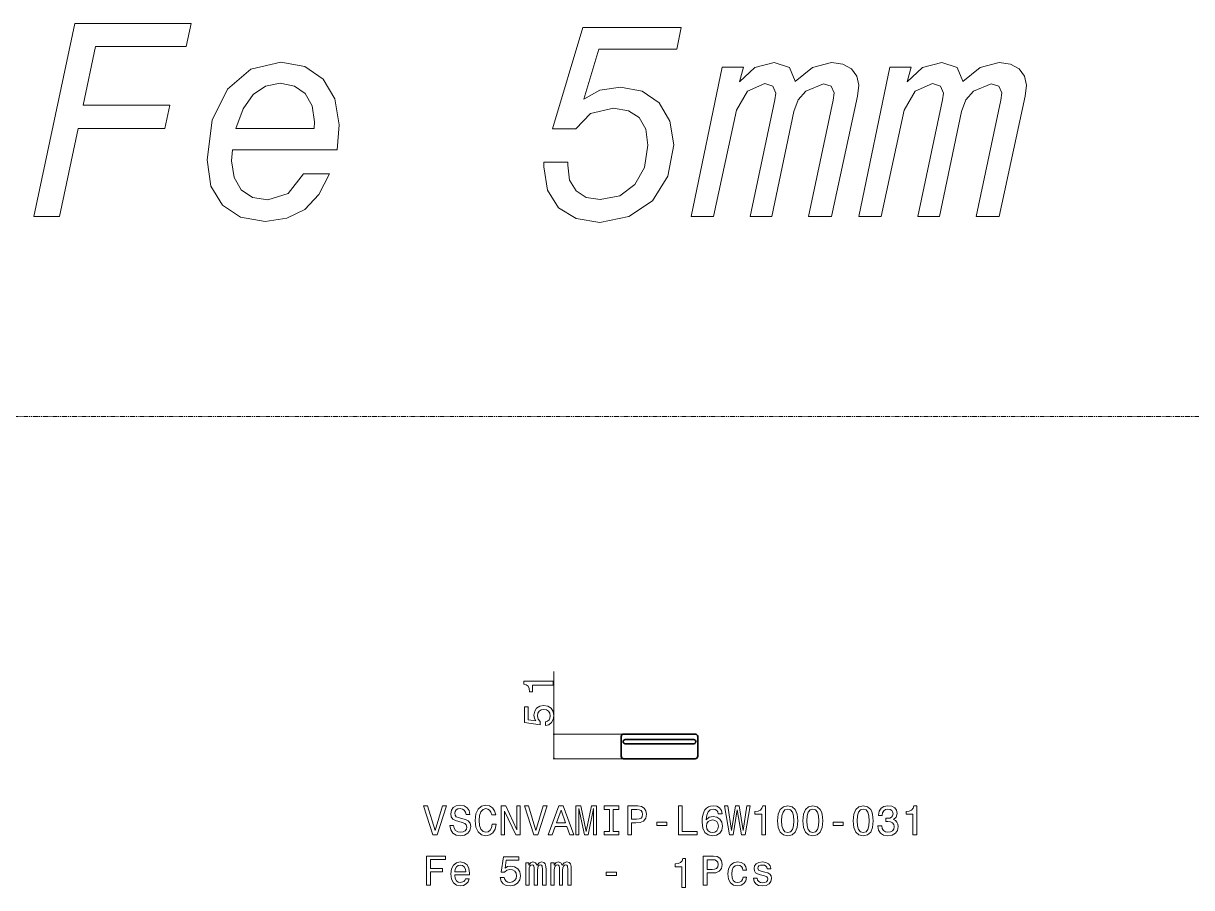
# Model space of a CAD drawing. Extents: x -8808 to 9997, y -3887 to 4728.
# Drawn here: x 2892 to 5306, y 2784 to 4570 of the extents above; entities that cross this region are included whole.
import ezdxf

# ---------------------------------------------------------------- set-up
doc = ezdxf.new("R2010")
doc.units = 0
doc.linetypes.add('PHANTOM', pattern=[20, 10, -2, 2, -2, 2, -2])

msp = doc.modelspace()

# ---------------------------------------------------------------- linework, layer by layer
at = {"color": 7, "linetype": 'PHANTOM', "lineweight": 13}
msp.add_line((-8808.230469, 3757.466309), (9997.230469, 3757.466309), dxfattribs=at)
at = {"color": 7, "lineweight": 13}
for p, q in [((3988.023438, 3050.447998), (3988.023438, 3230.36499)), ((4129.957031, 3101.447998), (3986.023438, 3101.447998)), ((4129.957031, 3050.447998), (3986.023438, 3050.447998))]:
    msp.add_line(p, q, dxfattribs=at)
at = {"color": 7, "lineweight": 35}
for p, q in [((4126.957031, 3096.447998), (4126.957031, 3055.447998)), ((4279.957031, 3101.447998), (4131.957031, 3101.447998)), ((4284.957031, 3055.447998), (4284.957031, 3096.447998)), ((4276.707031, 3089.947998), (4135.207031, 3089.947998)), ((4135.207031, 3081.447998), (4276.707031, 3081.447998)), ((4131.957031, 3050.447998), (4279.957031, 3050.447998))]:
    msp.add_line(p, q, dxfattribs=at)
at = {"color": 7, "lineweight": 13}
for points in [[(2913.029297, 4170.679688), (2965.978516, 4170.679688), (3004.539063, 4352.550293), (3183.533203, 4352.550293), (3193.892578, 4400.895508), (3014.900391, 4400.895508), (3040.798828, 4522.334473), (3227.849609, 4522.334473), (3238.208984, 4570.104004), (2998.208984, 4570.104004)], [(3966.841797, 4283.485352), (3966.841797, 4273.701172), (3974.324219, 4225.355957), (3997.345703, 4189.09668), (4033.605469, 4166.650879), (4082.525391, 4158.593262), (4142.957031, 4170.679688), (4191.878906, 4203.485352), (4223.533203, 4254.132813), (4235.619141, 4319.168945), (4227.5625, 4368.089844), (4205.115234, 4406.075195), (4170.007813, 4429.672852), (4125.115234, 4438.305664), (4082.525391, 4431.974609), (4049.720703, 4413.557617), (4080.798828, 4516.579102), (4241.949219, 4516.579102), (4251.158203, 4561.471191), (4047.417969, 4561.471191), (3984.683594, 4351.974609), (4033.029297, 4351.974609), (4063.533203, 4383.629395), (4111.302734, 4394.564453), (4141.806641, 4389.384766), (4164.251953, 4375.571777), (4177.490234, 4351.399414), (4182.09375, 4318.593262), (4175.1875, 4272.550293), (4155.042969, 4236.866699), (4123.964844, 4213.845215), (4083.675781, 4205.787598), (4054.324219, 4210.391602), (4033.605469, 4224.205078), (4020.367188, 4246.075195), (4016.337891, 4277.154297), (4016.337891, 4283.485352)], [(3323.388672, 4308.809082), (3539.791016, 4308.809082), (3543.820313, 4360.607422), (3535.1875, 4414.132813), (3511.015625, 4454.996094), (3473.029297, 4480.895508), (3423.533203, 4490.104492), (3361.375, 4475.140137), (3313.029297, 4434.276855), (3281.949219, 4370.391602), (3271.015625, 4288.089844), (3279.072266, 4233.989258), (3302.669922, 4194.276855), (3340.080078, 4169.52832), (3391.302734, 4160.895508), (3435.619141, 4167.801758), (3473.029297, 4185.643555), (3502.380859, 4216.722656), (3524.251953, 4259.3125), (3470.726563, 4259.3125), (3438.496094, 4218.449219), (3396.482422, 4205.211914), (3364.828125, 4210.391602), (3341.806641, 4225.931641), (3326.841797, 4251.254883), (3321.662109, 4285.787598)], [(4335.763672, 4479.744141), (4271.302734, 4170.679688), (4317.921875, 4170.679688), (4365.115234, 4390.536133), (4387.5625, 4429.672852), (4423.820313, 4445.787598), (4439.935547, 4440.032227), (4446.265625, 4425.643555), (4444.539063, 4412.40625), (4393.316406, 4170.679688), (4438.208984, 4170.679688), (4483.675781, 4387.658203), (4492.884766, 4412.40625), (4508.425781, 4430.248047), (4544.683594, 4445.211914), (4560.798828, 4440.032227), (4567.128906, 4426.219238), (4564.828125, 4411.254883), (4514.179688, 4170.679688), (4561.375, 4170.679688), (4614.900391, 4419.3125), (4617.777344, 4442.334473), (4613.748047, 4461.327148), (4602.8125, 4476.291016), (4584.972656, 4486.075195), (4561.375, 4489.52832), (4522.238281, 4479.168945), (4486.554688, 4449.816406), (4486.554688, 4450.967773), (4474.46875, 4478.593262), (4442.8125, 4488.953125), (4403.101563, 4479.168945), (4371.447266, 4449.240723), (4379.503906, 4479.744141)], [(4682.238281, 4479.744141), (4617.777344, 4170.679688), (4664.396484, 4170.679688), (4711.589844, 4390.536133), (4734.037109, 4429.672852), (4770.294922, 4445.787598), (4786.410156, 4440.032227), (4792.742188, 4425.643555), (4791.015625, 4412.40625), (4739.791016, 4170.679688), (4784.683594, 4170.679688), (4830.152344, 4387.658203), (4839.359375, 4412.40625), (4854.900391, 4430.248047), (4891.158203, 4445.211914), (4907.273438, 4440.032227), (4913.605469, 4426.219238), (4911.302734, 4411.254883), (4860.654297, 4170.679688), (4907.849609, 4170.679688), (4961.375, 4419.3125), (4964.251953, 4442.334473), (4960.222656, 4461.327148), (4949.289063, 4476.291016), (4931.447266, 4486.075195), (4907.849609, 4489.52832), (4868.712891, 4479.168945), (4833.029297, 4449.816406), (4833.029297, 4450.967773), (4820.943359, 4478.593262), (4789.289063, 4488.953125), (4749.576172, 4479.168945), (4717.921875, 4449.240723), (4725.978516, 4479.744141)], [(3330.871094, 4352.550293), (3345.833984, 4393.413574), (3366.554688, 4422.766113), (3391.878906, 4440.032227), (3422.380859, 4446.363281), (3451.734375, 4440.607422), (3474.179688, 4425.068359), (3487.994141, 4399.744141), (3493.173828, 4366.363281), (3492.597656, 4352.550293)], [(3986.023438, 3202.785645), (3986.023438, 3210.653076), (3925.591797, 3210.653076), (3925.591797, 3204.77417), (3930.865234, 3203.218018), (3934.410156, 3200.105713), (3936.484375, 3195.350586), (3937.177734, 3188.780029), (3943.314453, 3188.780029), (3943.314453, 3202.785645)], [(3970.375, 3118.85498), (3977.464844, 3120.756836), (3982.998047, 3124.993164), (3986.457031, 3131.218018), (3987.753906, 3139.171875), (3986.197266, 3147.903809), (3981.960938, 3154.733887), (3975.216797, 3159.056641), (3966.572266, 3160.699219), (3958.53125, 3159.229492), (3952.220703, 3155.07959), (3948.15625, 3148.595459), (3946.6875, 3140.209473), (3947.724609, 3133.725342), (3950.578125, 3128.710938), (3934.410156, 3131.131592), (3934.410156, 3157.414063), (3927.320313, 3157.414063), (3927.320313, 3125.339111), (3959.136719, 3120.583984), (3959.136719, 3127.500488), (3955.072266, 3132.514893), (3953.603516, 3138.912598), (3954.554688, 3144.445801), (3957.320313, 3148.681885), (3961.556641, 3151.362061), (3967.003906, 3152.313232), (3972.451172, 3151.362061), (3976.6875, 3148.595459), (3979.367188, 3144.359131), (3980.318359, 3138.912598), (3979.712891, 3134.330322), (3977.724609, 3130.785645), (3974.611328, 3128.192139), (3970.375, 3126.895264)], [(3757.355469, 2952.913818), (3742.3125, 2901.818848), (3726.835938, 2952.913818), (3718.623047, 2952.913818), (3737.990234, 2892.827393), (3746.634766, 2892.827393), (3765.568359, 2952.913818)], [(3780.699219, 2912.625732), (3772.830078, 2912.625732), (3774.560547, 2903.461426), (3778.882813, 2896.717773), (3785.539063, 2892.654541), (3794.53125, 2891.184814), (3803.435547, 2892.568115), (3810.09375, 2896.37207), (3814.330078, 2902.337402), (3815.884766, 2910.204834), (3814.587891, 2917.294189), (3810.957031, 2921.876465), (3805.078125, 2924.902344), (3797.210938, 2927.150146), (3790.466797, 2928.792725), (3786.058594, 2930.694824), (3783.550781, 2933.461426), (3782.773438, 2937.78418), (3783.550781, 2941.674561), (3785.798828, 2944.614258), (3789.257813, 2946.602539), (3794.011719, 2947.294189), (3798.853516, 2946.429688), (3802.658203, 2944.095459), (3805.166016, 2940.204834), (3806.375, 2934.931152), (3814.242188, 2934.931152), (3814.242188, 2935.104004), (3812.859375, 2943.230957), (3808.796875, 2949.282715), (3802.398438, 2953.08667), (3793.753906, 2954.383545), (3785.972656, 2953.08667), (3779.919922, 2949.455566), (3776.029297, 2943.835938), (3774.646484, 2936.57373), (3775.769531, 2930.0896), (3779.054688, 2925.68042), (3784.242188, 2922.740967), (3791.332031, 2920.493164), (3798.335938, 2918.504639), (3803.609375, 2916.602539), (3806.808594, 2913.835938), (3807.931641, 2909.340332), (3806.894531, 2904.758301), (3804.214844, 2901.300049), (3800.150391, 2899.138672), (3794.876953, 2898.447021), (3788.998047, 2899.397949), (3784.501953, 2902.164551), (3781.648438, 2906.660156)], [(3860.410156, 2915.132813), (3858.681641, 2907.870605), (3855.828125, 2902.68335), (3851.851563, 2899.484375), (3847.181641, 2898.447021), (3841.5625, 2900.003174), (3837.154297, 2904.671875), (3834.214844, 2912.279785), (3833.263672, 2922.827393), (3834.214844, 2933.288574), (3837.066406, 2940.98291), (3841.476563, 2945.651611), (3847.181641, 2947.294189), (3851.332031, 2946.429688), (3854.876953, 2944.009033), (3857.642578, 2940.118408), (3859.544922, 2934.758301), (3867.759766, 2934.758301), (3865.166016, 2942.971436), (3860.669922, 2949.196289), (3854.53125, 2953.08667), (3847.181641, 2954.469971), (3838.017578, 2952.308594), (3831.015625, 2946.256836), (3826.519531, 2936.314453), (3824.962891, 2922.827393), (3826.519531, 2909.340332), (3831.015625, 2899.397949), (3838.017578, 2893.259766), (3847.181641, 2891.184814), (3855.222656, 2892.827393), (3861.707031, 2897.409424), (3866.289063, 2904.931152), (3868.708984, 2915.132813)], [(3878.738281, 2892.827393), (3885.914063, 2892.827393), (3885.914063, 2942.020508), (3908.912109, 2892.827393), (3918.162109, 2892.827393), (3918.162109, 2952.827393), (3910.900391, 2952.827393), (3910.900391, 2903.634277), (3888.162109, 2952.827393), (3878.738281, 2952.827393)], [(3965.539063, 2952.913818), (3950.496094, 2901.818848), (3935.021484, 2952.913818), (3926.808594, 2952.913818), (3946.173828, 2892.827393), (3954.818359, 2892.827393), (3973.753906, 2952.913818)], [(3976.259766, 2892.827393), (3984.214844, 2892.827393), (3990.525391, 2910.464355), (4014.472656, 2910.464355), (4020.785156, 2892.827393), (4028.912109, 2892.827393), (4006.951172, 2952.913818), (3998.132813, 2952.913818)], [(4032.974609, 2892.827393), (4039.632813, 2892.827393), (4039.632813, 2947.294189), (4050.871094, 2892.827393), (4058.306641, 2892.827393), (4069.458984, 2947.294189), (4069.458984, 2892.827393), (4076.203125, 2892.827393), (4076.203125, 2952.827393), (4065.654297, 2952.827393), (4054.587891, 2899.916748), (4043.609375, 2952.827393), (4032.974609, 2952.827393)], [(4102.658203, 2900.0896), (4091.591797, 2900.0896), (4091.591797, 2892.827393), (4121.677734, 2892.827393), (4121.677734, 2900.0896), (4110.611328, 2900.0896), (4110.611328, 2945.565186), (4121.677734, 2945.565186), (4121.677734, 2952.827393), (4091.591797, 2952.827393), (4091.591797, 2945.565186), (4102.658203, 2945.565186)], [(4140.439453, 2892.827393), (4148.392578, 2892.827393), (4148.392578, 2918.158691), (4157.210938, 2918.158691), (4166.115234, 2918.591064), (4173.205078, 2921.616943), (4177.787109, 2927.496094), (4179.34375, 2935.536377), (4178.132813, 2942.971436), (4174.675781, 2948.418213), (4168.96875, 2951.703369), (4161.1875, 2952.827393), (4140.439453, 2952.827393)], [(4159.027344, 2945.47876), (4164.214844, 2944.959961), (4168.017578, 2943.317383), (4170.265625, 2940.29126), (4171.044922, 2935.536377), (4170.179688, 2930.521973), (4167.845703, 2927.496094), (4163.869141, 2925.939697), (4158.421875, 2925.507568), (4148.392578, 2925.507568), (4148.392578, 2945.47876)], [(4245.222656, 2892.827393), (4283.78125, 2892.827393), (4283.78125, 2900.0896), (4253.175781, 2900.0896), (4253.175781, 2952.827393), (4245.222656, 2952.827393)], [(4335.568359, 2936.660156), (4333.925781, 2943.663086), (4330.121094, 2948.850342), (4324.242188, 2952.135742), (4316.634766, 2953.259766), (4311.533203, 2952.654541), (4307.125, 2951.011719), (4303.234375, 2948.331787), (4299.949219, 2944.527588), (4297.355469, 2939.772705), (4295.453125, 2933.980225), (4294.242188, 2927.150146), (4293.896484, 2919.455566), (4295.28125, 2907.178955), (4299.517578, 2898.27417), (4306.345703, 2892.913818), (4315.683594, 2891.098389), (4324.070313, 2892.654541), (4330.466797, 2896.717773), (4334.617188, 2903.115479), (4336.087891, 2911.242432), (4334.617188, 2919.455566), (4330.640625, 2925.766846), (4324.501953, 2929.743896), (4316.894531, 2931.127197), (4308.681641, 2929.397949), (4302.542969, 2924.469971), (4303.839844, 2933.980225), (4306.605469, 2940.810059), (4310.841797, 2944.873535), (4316.720703, 2946.256836), (4321.044922, 2945.565186), (4324.330078, 2943.749512), (4326.490234, 2940.723633), (4327.615234, 2936.660156)], [(4350.525391, 2892.827393), (4358.132813, 2892.827393), (4366.779297, 2944.873535), (4375.683594, 2892.827393), (4382.945313, 2892.827393), (4393.494141, 2952.913818), (4386.578125, 2952.913818), (4379.142578, 2901.818848), (4370.582031, 2952.913818), (4363.060547, 2952.913818), (4354.675781, 2901.818848), (4347.240234, 2952.913818), (4340.150391, 2952.913818)], [(4417.355469, 2892.827393), (4425.222656, 2892.827393), (4425.222656, 2953.259766), (4419.34375, 2953.259766), (4417.787109, 2947.98584), (4414.675781, 2944.441162), (4409.919922, 2942.366211), (4403.349609, 2941.674561), (4403.349609, 2935.536377), (4417.355469, 2935.536377)], [(4450.121094, 2922.135742), (4451.417969, 2908.562256), (4455.482422, 2898.87915), (4461.966797, 2893.000244), (4470.957031, 2891.098389), (4479.863281, 2893.000244), (4486.345703, 2898.87915), (4490.324219, 2908.562256), (4491.707031, 2922.135742), (4490.324219, 2935.622803), (4488.681641, 2940.98291), (4486.345703, 2945.392334), (4479.863281, 2951.27124), (4470.957031, 2953.259766), (4461.966797, 2951.27124), (4455.482422, 2945.305664), (4451.417969, 2935.622803)], [(4458.421875, 2922.135742), (4459.113281, 2932.596924), (4461.275391, 2940.118408), (4465.164063, 2944.527588), (4470.957031, 2946.083984), (4476.664063, 2944.527588), (4480.554688, 2940.118408), (4482.714844, 2932.596924), (4483.40625, 2922.135742), (4482.714844, 2911.588135), (4480.554688, 2904.06665), (4476.664063, 2899.657471), (4470.957031, 2898.187744), (4465.164063, 2899.657471), (4461.275391, 2904.06665), (4459.113281, 2911.588135)], [(4502.167969, 2922.135742), (4503.464844, 2908.562256), (4507.527344, 2898.87915), (4514.011719, 2893.000244), (4523.003906, 2891.098389), (4531.908203, 2893.000244), (4538.392578, 2898.87915), (4542.369141, 2908.562256), (4543.751953, 2922.135742), (4542.369141, 2935.622803), (4540.726563, 2940.98291), (4538.392578, 2945.392334), (4531.908203, 2951.27124), (4523.003906, 2953.259766), (4514.011719, 2951.27124), (4507.527344, 2945.305664), (4503.464844, 2935.622803)], [(4510.466797, 2922.135742), (4511.160156, 2932.596924), (4513.320313, 2940.118408), (4517.210938, 2944.527588), (4523.003906, 2946.083984), (4528.708984, 2944.527588), (4532.599609, 2940.118408), (4534.761719, 2932.596924), (4535.453125, 2922.135742), (4534.761719, 2911.588135), (4532.599609, 2904.06665), (4528.708984, 2899.657471), (4523.003906, 2898.187744), (4517.210938, 2899.657471), (4513.320313, 2904.06665), (4511.160156, 2911.588135)], [(4606.259766, 2922.135742), (4607.556641, 2908.562256), (4611.621094, 2898.87915), (4618.103516, 2893.000244), (4627.095703, 2891.098389), (4636, 2893.000244), (4642.484375, 2898.87915), (4646.460938, 2908.562256), (4647.845703, 2922.135742), (4646.460938, 2935.622803), (4644.818359, 2940.98291), (4642.484375, 2945.392334), (4636, 2951.27124), (4627.095703, 2953.259766), (4618.103516, 2951.27124), (4611.621094, 2945.305664), (4607.556641, 2935.622803)], [(4614.560547, 2922.135742), (4615.251953, 2932.596924), (4617.412109, 2940.118408), (4621.302734, 2944.527588), (4627.095703, 2946.083984), (4632.802734, 2944.527588), (4636.691406, 2940.118408), (4638.853516, 2932.596924), (4639.544922, 2922.135742), (4638.853516, 2911.588135), (4636.691406, 2904.06665), (4632.802734, 2899.657471), (4627.095703, 2898.187744), (4621.302734, 2899.657471), (4617.412109, 2904.06665), (4615.251953, 2911.588135)], [(4657.355469, 2911.674561), (4657.355469, 2911.06958), (4658.738281, 2902.769775), (4662.800781, 2896.544922), (4669.199219, 2892.568115), (4677.671875, 2891.098389), (4686.664063, 2892.568115), (4693.40625, 2896.37207), (4697.730469, 2902.423828), (4699.285156, 2910.204834), (4698.59375, 2915.305664), (4696.691406, 2919.455566), (4693.580078, 2922.654541), (4689.429688, 2924.98877), (4695.048828, 2929.657471), (4697.039063, 2937.092529), (4695.742188, 2943.835938), (4692.023438, 2948.937012), (4685.972656, 2952.135742), (4677.671875, 2953.259766), (4669.890625, 2951.876465), (4663.925781, 2948.072266), (4660.035156, 2942.020508), (4658.738281, 2933.980225), (4658.738281, 2933.375), (4666.433594, 2933.375), (4667.125, 2938.908203), (4669.373047, 2942.88501), (4673.003906, 2945.305664), (4678.103516, 2946.17041), (4682.599609, 2945.47876), (4685.884766, 2943.663086), (4687.873047, 2940.723633), (4688.652344, 2936.746582), (4687.873047, 2932.510498), (4685.798828, 2929.657471), (4682.167969, 2927.928223), (4677.240234, 2927.409424), (4673.867188, 2927.496094), (4673.867188, 2920.666016), (4678.103516, 2920.838867), (4683.550781, 2920.060791), (4687.615234, 2917.98584), (4690.035156, 2914.614258), (4690.900391, 2910.204834), (4689.949219, 2905.19043), (4687.441406, 2901.4729), (4683.464844, 2899.138672), (4678.191406, 2898.360596), (4672.744141, 2899.225098), (4668.767578, 2901.818848), (4666.259766, 2905.968506), (4665.308594, 2911.674561)], [(4729.630859, 2892.827393), (4737.5, 2892.827393), (4737.5, 2953.259766), (4731.621094, 2953.259766), (4730.064453, 2947.98584), (4726.951172, 2944.441162), (4722.197266, 2942.366211), (4715.625, 2941.674561), (4715.625, 2935.536377), (4729.630859, 2935.536377)], [(3993.291016, 2917.812988), (4002.542969, 2944.268311), (4011.792969, 2917.812988)], [(4327.701172, 2911.156006), (4326.75, 2905.709229), (4324.330078, 2901.559326), (4320.439453, 2898.792725), (4315.597656, 2897.928223), (4310.496094, 2898.792725), (4306.605469, 2901.4729), (4304.099609, 2905.622803), (4303.320313, 2911.06958), (4304.185547, 2916.429688), (4306.605469, 2920.493164), (4310.582031, 2923.08667), (4315.943359, 2924.037842), (4320.611328, 2923.08667), (4324.330078, 2920.57959), (4326.75, 2916.516113)], [(4200.265625, 2912.625732), (4221.1875, 2912.625732), (4221.1875, 2919.455566), (4200.265625, 2919.455566)], [(4564.587891, 2912.625732), (4585.511719, 2912.625732), (4585.511719, 2919.455566), (4564.587891, 2919.455566)], [(3724.587891, 2789.16748), (3732.628906, 2789.16748), (3732.628906, 2816.746826), (3757.875, 2816.746826), (3757.875, 2823.922607), (3732.628906, 2823.922607), (3732.628906, 2841.905273), (3763.666016, 2841.905273), (3763.666016, 2849.16748), (3724.587891, 2849.16748)], [(4296.578125, 2789.16748), (4304.53125, 2789.16748), (4304.53125, 2814.498779), (4313.349609, 2814.498779), (4322.253906, 2814.931152), (4329.34375, 2817.957031), (4333.925781, 2823.836182), (4335.482422, 2831.876465), (4334.271484, 2839.311523), (4330.8125, 2844.758301), (4325.107422, 2848.043457), (4317.326172, 2849.16748), (4296.578125, 2849.16748)], [(3783.119141, 2810.176025), (3813.550781, 2810.176025), (3813.638672, 2813.720703), (3812.253906, 2823.663086), (3808.451172, 2831.098389), (3802.398438, 2835.593994), (3794.357422, 2837.236572), (3786.490234, 2835.507568), (3780.439453, 2830.666016), (3776.548828, 2822.798584), (3775.166016, 2812.424072), (3776.462891, 2801.790039), (3780.351563, 2794.009033), (3786.318359, 2789.16748), (3794.099609, 2787.524902), (3800.841797, 2788.648682), (3806.375, 2791.588135), (3810.439453, 2796.256836), (3812.773438, 2802.481689), (3805.251953, 2802.481689), (3803.695313, 2799.023438), (3801.447266, 2796.429688), (3795.050781, 2794.354736), (3790.121094, 2795.305908), (3786.404297, 2798.331787), (3783.984375, 2803.259766), (3783.119141, 2809.916748)], [(3783.119141, 2816.57373), (3784.070313, 2822.539307), (3786.404297, 2826.948486), (3789.949219, 2829.628662), (3794.617188, 2830.57959), (3799.199219, 2829.628662), (3802.744141, 2826.948486), (3804.90625, 2822.539307), (3805.683594, 2816.57373)], [(3877.009766, 2804.815918), (3878.912109, 2797.726563), (3883.148438, 2792.193359), (3889.373047, 2788.735107), (3897.326172, 2787.438477), (3906.058594, 2788.994629), (3912.888672, 2793.230957), (3917.210938, 2799.974365), (3918.853516, 2808.619873), (3917.384766, 2816.660156), (3913.234375, 2822.971436), (3906.75, 2827.034912), (3898.363281, 2828.504639), (3891.878906, 2827.467285), (3886.865234, 2824.614258), (3889.287109, 2840.78125), (3915.568359, 2840.78125), (3915.568359, 2847.870605), (3883.494141, 2847.870605), (3878.738281, 2816.055176), (3885.654297, 2816.055176), (3890.669922, 2820.118408), (3897.066406, 2821.588135), (3902.599609, 2820.637207), (3906.835938, 2817.870605), (3909.517578, 2813.634277), (3910.466797, 2808.187744), (3909.517578, 2802.740967), (3906.75, 2798.504639), (3902.513672, 2795.824463), (3897.066406, 2794.873535), (3892.484375, 2795.47876), (3888.939453, 2797.467285), (3886.347656, 2800.57959), (3885.050781, 2804.815918)], [(3929.574219, 2789.16748), (3936.578125, 2789.16748), (3936.578125, 2820.204834), (3937.009766, 2824.873535), (3938.306641, 2828.245361), (3940.294922, 2830.233643), (3942.888672, 2831.011963), (3944.962891, 2830.320313), (3946.347656, 2828.591064), (3947.039063, 2825.651611), (3947.296875, 2821.76123), (3947.296875, 2789.16748), (3953.869141, 2789.16748), (3953.869141, 2820.204834), (3954.300781, 2824.787109), (3955.597656, 2828.158936), (3957.671875, 2830.233643), (3960.265625, 2831.011963), (3962.341797, 2830.320313), (3963.724609, 2828.591064), (3964.587891, 2821.76123), (3964.587891, 2789.16748), (3971.591797, 2789.16748), (3971.591797, 2821.242432), (3971.160156, 2827.899414), (3969.775391, 2833.000244), (3967.009766, 2836.112793), (3962.513672, 2837.236572), (3957.240234, 2835.507568), (3953.175781, 2830.493164), (3949.978516, 2835.421143), (3944.617188, 2837.236572), (3939.689453, 2835.507568), (3936.318359, 2830.666016), (3936.318359, 2835.593994), (3929.574219, 2835.593994)], [(3981.621094, 2789.16748), (3988.623047, 2789.16748), (3988.623047, 2820.204834), (3989.054688, 2824.873535), (3990.351563, 2828.245361), (3992.341797, 2830.233643), (3994.933594, 2831.011963), (3997.009766, 2830.320313), (3998.392578, 2828.591064), (3999.083984, 2825.651611), (3999.34375, 2821.76123), (3999.34375, 2789.16748), (4005.914063, 2789.16748), (4005.914063, 2820.204834), (4006.347656, 2824.787109), (4007.642578, 2828.158936), (4009.71875, 2830.233643), (4012.3125, 2831.011963), (4014.386719, 2830.320313), (4015.769531, 2828.591064), (4016.634766, 2821.76123), (4016.634766, 2789.16748), (4023.638672, 2789.16748), (4023.638672, 2821.242432), (4023.205078, 2827.899414), (4021.822266, 2833.000244), (4019.054688, 2836.112793), (4014.560547, 2837.236572), (4009.287109, 2835.507568), (4005.222656, 2830.493164), (4002.023438, 2835.421143), (3996.664063, 2837.236572), (3991.736328, 2835.507568), (3988.363281, 2830.666016), (3988.363281, 2835.593994), (3981.621094, 2835.593994)], [(4252.246094, 2784.038086), (4260.11377, 2784.038086), (4260.11377, 2844.470459), (4254.234863, 2844.470459), (4252.678223, 2839.196533), (4249.565918, 2835.651855), (4244.811035, 2833.576904), (4238.240234, 2832.885254), (4238.240234, 2826.74707), (4252.246094, 2826.74707)], [(4315.166016, 2841.818848), (4320.351563, 2841.300049), (4324.15625, 2839.657471), (4326.404297, 2836.631348), (4327.181641, 2831.876465), (4326.318359, 2826.862061), (4323.984375, 2823.836182), (4320.005859, 2822.279785), (4314.560547, 2821.847656), (4304.53125, 2821.847656), (4304.53125, 2841.818848)], [(4378.537109, 2820.204834), (4386.058594, 2820.204834), (4384.501953, 2827.121338), (4380.785156, 2832.568115), (4374.992188, 2835.939697), (4367.470703, 2837.236572), (4359.169922, 2835.507568), (4352.859375, 2830.666016), (4348.882813, 2822.798584), (4347.5, 2812.250977), (4348.796875, 2801.790039), (4352.6875, 2794.009033), (4358.824219, 2789.16748), (4367.210938, 2787.524902), (4374.646484, 2788.821777), (4380.439453, 2792.452881), (4384.416016, 2798.158936), (4386.144531, 2805.766846), (4378.882813, 2805.766846), (4377.585938, 2800.925293), (4375.164063, 2797.294189), (4371.707031, 2795.046387), (4367.470703, 2794.354736), (4362.197266, 2795.47876), (4358.392578, 2798.937012), (4356.058594, 2804.556641), (4355.28125, 2812.510498), (4356.058594, 2820.291504), (4358.478516, 2825.910889), (4362.369141, 2829.369141), (4367.470703, 2830.57959), (4371.966797, 2829.801514), (4375.337891, 2827.812988), (4377.585938, 2824.527832)], [(4423.753906, 2816.228027), (4416.404297, 2817.957031), (4410.957031, 2819.945557), (4409.142578, 2824.009033), (4409.660156, 2826.862061), (4411.476563, 2828.937012), (4414.416016, 2830.233643), (4418.652344, 2830.752441), (4422.714844, 2830.233643), (4425.914063, 2828.67749), (4427.988281, 2826.343262), (4428.853516, 2823.230957), (4436.289063, 2823.230957), (4436.289063, 2823.403809), (4434.992188, 2829.023438), (4431.447266, 2833.432617), (4425.914063, 2836.199219), (4418.652344, 2837.236572), (4411.302734, 2836.199219), (4405.943359, 2833.346191), (4402.572266, 2829.109863), (4401.533203, 2823.749512), (4402.3125, 2818.562256), (4404.732422, 2814.931152), (4408.708984, 2812.337402), (4414.501953, 2810.521973), (4422.974609, 2808.447021), (4428.162109, 2806.285645), (4429.544922, 2804.556641), (4430.064453, 2801.962891), (4429.285156, 2798.763916), (4427.210938, 2796.343262), (4423.839844, 2794.787109), (4419.34375, 2794.268311), (4414.587891, 2794.787109), (4411.130859, 2796.602539), (4408.796875, 2799.542236), (4407.845703, 2803.605469), (4400.496094, 2803.605469), (4401.707031, 2796.689209), (4405.251953, 2791.674805), (4410.871094, 2788.648682), (4418.652344, 2787.524902), (4426.779297, 2788.648682), (4432.744141, 2791.674805), (4436.375, 2796.516113), (4437.671875, 2802.827393), (4436.720703, 2808.27417), (4434.041016, 2811.991699), (4429.632813, 2814.412354)], [(4096.173828, 2808.96582), (4117.095703, 2808.96582), (4117.095703, 2815.795654), (4096.173828, 2815.795654)]]:
    msp.add_lwpolyline(points, close=True, dxfattribs=at)
for points in [[(3988.541016, 3099.516113), (3988.023438, 3101.447998), (3987.505859, 3099.516113)], [(3987.505859, 3052.379883), (3988.023438, 3050.447998), (3988.541016, 3052.379883)]]:
    msp.add_lwpolyline(points, dxfattribs=at)
at = {"color": 7, "lineweight": 35}
for centre, radius, start, end in [((4131.957031, 3096.447998), 5, 90.000003, 179.999991), ((4279.957031, 3096.447998), 5, 0, 90.000003), ((4135.207031, 3085.697998), 4.25, 90.000003, 269.999997), ((4276.707031, 3085.697998), 4.25, 269.999997, 90.000003), ((4131.957031, 3055.447998), 5, 180.000009, 269.999997), ((4279.957031, 3055.447998), 5, 269.999997, 360)]:
    msp.add_arc(centre, radius, start, end, dxfattribs=at)

doc.saveas('drawing.dxf')
